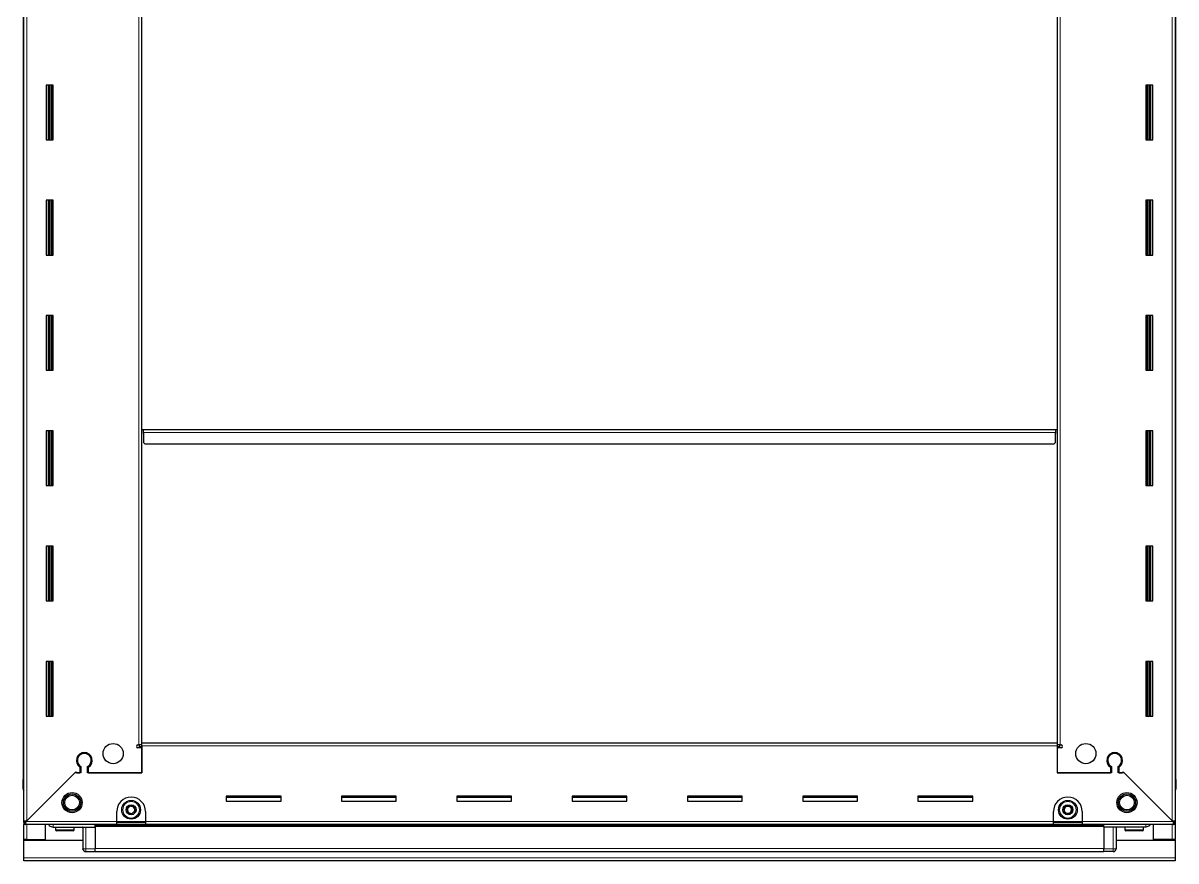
# Model space of a CAD drawing. Header units: millimetres. Extents: x 775 to 3883, y -286 to 2251.
# Drawn here: x 3007 to 3807, y 894 to 1476 of the extents above; entities that cross this region are included whole.
import ezdxf

# ---------------------------------------------------------------- set-up
doc = ezdxf.new("R2010")
doc.units = ezdxf.units.MM

msp = doc.modelspace()

# ---------------------------------------------------------------- linework, layer by layer
at = {"color": 7, "linetype": 'Continuous', "lineweight": 25}
for p, q in [((3007.96, 921.68), (3007.96, 2066.18)), ((3806.96, 2066.18), (3806.96, 921.68)), ((3007.61, 2036.93), (3007.61, 950.93)), ((3807.31, 950.93), (3807.31, 2036.93)), ((3089.96, 976.43), (3089.96, 2011.43)), ((3724.96, 2011.43), (3724.96, 976.43)), ((3028.46, 1432.93), (3023.46, 1432.93)), ((3023.46, 1432.93), (3023.46, 1394.93)), ((3025.61, 1394.93), (3025.61, 1432.93)), ((3027.41, 1394.93), (3027.41, 1432.93)), ((3027.44, 1394.93), (3027.44, 1432.93)), ((3028.46, 1394.93), (3028.46, 1432.93)), ((3786.46, 1432.93), (3786.46, 1394.93)), ((3791.46, 1432.93), (3786.46, 1432.93)), ((3787.49, 1432.93), (3787.49, 1394.93)), ((3787.52, 1432.93), (3787.52, 1394.93)), ((3789.31, 1432.93), (3789.31, 1394.93)), ((3791.46, 1394.93), (3791.46, 1432.93)), ((3023.46, 1394.93), (3028.46, 1394.93)), ((3786.46, 1394.93), (3791.46, 1394.93)), ((3028.46, 1352.93), (3023.46, 1352.93)), ((3023.46, 1352.93), (3023.46, 1314.93)), ((3025.61, 1314.93), (3025.61, 1352.93)), ((3027.41, 1314.93), (3027.41, 1352.93)), ((3027.44, 1314.93), (3027.44, 1352.93)), ((3028.46, 1314.93), (3028.46, 1352.93)), ((3786.46, 1352.93), (3786.46, 1314.93)), ((3791.46, 1352.93), (3786.46, 1352.93)), ((3787.49, 1352.93), (3787.49, 1314.93)), ((3787.52, 1352.93), (3787.52, 1314.93)), ((3789.31, 1352.93), (3789.31, 1314.93)), ((3791.46, 1314.93), (3791.46, 1352.93)), ((3023.46, 1314.93), (3028.46, 1314.93)), ((3786.46, 1314.93), (3791.46, 1314.93)), ((3028.46, 1272.93), (3023.46, 1272.93)), ((3023.46, 1272.93), (3023.46, 1234.93)), ((3025.61, 1234.93), (3025.61, 1272.93)), ((3027.41, 1234.93), (3027.41, 1272.93)), ((3027.44, 1234.93), (3027.44, 1272.93)), ((3028.46, 1234.93), (3028.46, 1272.93)), ((3786.46, 1272.93), (3786.46, 1234.93)), ((3791.46, 1272.93), (3786.46, 1272.93)), ((3787.49, 1272.93), (3787.49, 1234.93)), ((3787.52, 1272.93), (3787.52, 1234.93)), ((3789.31, 1272.93), (3789.31, 1234.93)), ((3791.46, 1234.93), (3791.46, 1272.93)), ((3023.46, 1234.93), (3028.46, 1234.93)), ((3786.46, 1234.93), (3791.46, 1234.93)), ((3028.46, 1192.93), (3023.46, 1192.93)), ((3023.46, 1192.93), (3023.46, 1154.93)), ((3025.61, 1154.93), (3025.61, 1192.93)), ((3027.41, 1154.93), (3027.41, 1192.93)), ((3027.44, 1154.93), (3027.44, 1192.93)), ((3028.46, 1154.93), (3028.46, 1192.93)), ((3089.96, 1193.93), (3090.71, 1193.93)), ((3090.71, 1193.93), (3090.71, 1191.08)), ((3090.96, 1191.83), (3090.96, 1193.93)), ((3090.96, 1193.93), (3723.96, 1193.93)), ((3723.96, 1193.93), (3723.96, 1191.83)), ((3724.21, 1191.08), (3724.21, 1193.93)), ((3724.21, 1193.93), (3724.96, 1193.93)), ((3786.46, 1192.93), (3786.46, 1154.93)), ((3791.46, 1192.93), (3786.46, 1192.93)), ((3787.49, 1192.93), (3787.49, 1154.93)), ((3787.52, 1192.93), (3787.52, 1154.93)), ((3789.31, 1192.93), (3789.31, 1154.93)), ((3791.46, 1154.93), (3791.46, 1192.93)), ((3090.71, 1191.08), (3090.96, 1191.08)), ((3090.96, 1191.83), (3090.96, 1184.93)), ((3090.96, 1184.93), (3091.96, 1183.93)), ((3722.96, 1183.93), (3723.96, 1184.93)), ((3723.96, 1184.93), (3723.96, 1191.83)), ((3723.96, 1191.08), (3724.21, 1191.08)), ((3091.96, 1183.93), (3722.96, 1183.93)), ((3023.46, 1154.93), (3028.46, 1154.93)), ((3786.46, 1154.93), (3791.46, 1154.93)), ((3028.46, 1112.93), (3023.46, 1112.93)), ((3023.46, 1112.93), (3023.46, 1074.93)), ((3025.61, 1074.93), (3025.61, 1112.93)), ((3027.41, 1074.93), (3027.41, 1112.93)), ((3027.44, 1074.93), (3027.44, 1112.93)), ((3028.46, 1074.93), (3028.46, 1112.93)), ((3786.46, 1112.93), (3786.46, 1074.93)), ((3791.46, 1112.93), (3786.46, 1112.93)), ((3787.49, 1112.93), (3787.49, 1074.93)), ((3787.52, 1112.93), (3787.52, 1074.93)), ((3789.31, 1112.93), (3789.31, 1074.93)), ((3791.46, 1074.93), (3791.46, 1112.93)), ((3023.46, 1074.93), (3028.46, 1074.93)), ((3786.46, 1074.93), (3791.46, 1074.93)), ((3028.46, 1032.93), (3023.46, 1032.93)), ((3023.46, 1032.93), (3023.46, 994.93)), ((3025.61, 994.93), (3025.61, 1032.93)), ((3027.41, 994.93), (3027.41, 1032.93)), ((3027.44, 994.93), (3027.44, 1032.93)), ((3028.46, 994.93), (3028.46, 1032.93)), ((3786.46, 1032.93), (3786.46, 994.93)), ((3791.46, 1032.93), (3786.46, 1032.93)), ((3787.49, 1032.93), (3787.49, 994.93)), ((3787.52, 1032.93), (3787.52, 994.93)), ((3789.31, 1032.93), (3789.31, 994.93)), ((3791.46, 994.93), (3791.46, 1032.93)), ((3023.46, 994.93), (3028.46, 994.93)), ((3786.46, 994.93), (3791.46, 994.93)), ((3089.96, 974.33), (3089.96, 976.43)), ((3089.96, 976.43), (3724.96, 976.43)), ((3724.96, 976.43), (3724.96, 974.33)), ((3047.96, 969.31), (3047.96, 968.55)), ((3087.11, 974.93), (3087.86, 974.93)), ((3089.96, 972.93), (3087.11, 972.93)), ((3089.96, 974.93), (3087.86, 974.93)), ((3087.96, 974.93), (3087.96, 973.93)), ((3087.96, 973.93), (3089.96, 973.93)), ((3089.96, 974.33), (3089.96, 955.68)), ((3089.96, 955.68), (3089.96, 972.93)), ((3727.06, 974.93), (3724.96, 974.93)), ((3724.96, 974.33), (3724.96, 955.68)), ((3724.96, 973.93), (3726.96, 973.93)), ((3724.96, 972.93), (3724.96, 955.68)), ((3727.81, 972.93), (3724.96, 972.93)), ((3726.96, 973.93), (3726.96, 974.93)), ((3727.06, 974.93), (3727.81, 974.93)), ((3766.96, 969.31), (3766.96, 968.55)), ((3043.46, 955.68), (3009.56, 921.78)), ((3010.06, 922.28), (3044.16, 956.38)), ((3047.66, 955.68), (3043.46, 955.68)), ((3044.16, 956.38), (3044.86, 955.68)), ((3044.86, 955.68), (3046.96, 955.68)), ((3046.96, 959.57), (3046.96, 955.68)), ((3047.66, 959.97), (3047.66, 955.68)), ((3052.26, 955.68), (3052.26, 959.97)), ((3089.96, 955.68), (3052.26, 955.68)), ((3052.96, 955.68), (3052.96, 959.57)), ((3052.96, 955.68), (3089.96, 955.68)), ((3762.66, 955.68), (3724.96, 955.68)), ((3724.96, 955.68), (3761.96, 955.68)), ((3761.96, 959.57), (3761.96, 955.68)), ((3762.66, 959.97), (3762.66, 955.68)), ((3767.26, 955.68), (3767.26, 959.97)), ((3771.46, 955.68), (3767.26, 955.68)), ((3767.96, 955.68), (3767.96, 959.57)), ((3767.96, 955.68), (3770.06, 955.68)), ((3770.06, 955.68), (3770.76, 956.38)), ((3770.76, 956.38), (3804.86, 922.28)), ((3805.36, 921.78), (3771.46, 955.68)), ((3007.46, 950.93), (3007.46, 950.93)), ((3007.46, 944.43), (3007.46, 950.93)), ((3007.46, 950.93), (3007.46, 950.93)), ((3007.46, 950.93), (3007.46, 944.43)), ((3007.96, 950.93), (3007.46, 950.93)), ((3806.96, 950.93), (3807.46, 950.93)), ((3807.46, 950.93), (3807.46, 950.93)), ((3807.46, 944.43), (3807.46, 950.93)), ((3807.46, 950.93), (3807.46, 944.43)), ((3007.96, 943.11), (3007.96, 943.11)), ((3186.46, 939.43), (3148.46, 939.43)), ((3148.46, 939.43), (3148.46, 935.93)), ((3148.46, 938.68), (3186.46, 938.68)), ((3186.46, 935.93), (3186.46, 939.43)), ((3266.46, 939.43), (3228.46, 939.43)), ((3228.46, 939.43), (3228.46, 935.93)), ((3228.46, 938.68), (3266.46, 938.68)), ((3266.46, 935.93), (3266.46, 939.43)), ((3346.46, 939.43), (3308.46, 939.43)), ((3308.46, 939.43), (3308.46, 935.93)), ((3308.46, 938.68), (3346.46, 938.68)), ((3346.46, 935.93), (3346.46, 939.43)), ((3426.46, 939.43), (3388.46, 939.43)), ((3388.46, 939.43), (3388.46, 935.93)), ((3388.46, 938.68), (3426.46, 938.68)), ((3426.46, 935.93), (3426.46, 939.43)), ((3506.46, 939.43), (3468.46, 939.43)), ((3468.46, 939.43), (3468.46, 935.93)), ((3468.46, 938.68), (3506.46, 938.68)), ((3506.46, 935.93), (3506.46, 939.43)), ((3586.46, 939.43), (3548.46, 939.43)), ((3548.46, 939.43), (3548.46, 935.93)), ((3548.46, 938.68), (3586.46, 938.68)), ((3586.46, 935.93), (3586.46, 939.43)), ((3666.46, 939.43), (3628.46, 939.43)), ((3628.46, 939.43), (3628.46, 935.93)), ((3628.46, 938.68), (3666.46, 938.68)), ((3666.46, 935.93), (3666.46, 939.43)), ((3072.46, 921.78), (3072.46, 928.68)), ((3092.46, 928.68), (3092.46, 921.78)), ((3148.46, 935.93), (3186.46, 935.93)), ((3228.46, 935.93), (3266.46, 935.93)), ((3308.46, 935.93), (3346.46, 935.93)), ((3388.46, 935.93), (3426.46, 935.93)), ((3468.46, 935.93), (3506.46, 935.93)), ((3548.46, 935.93), (3586.46, 935.93)), ((3628.46, 935.93), (3666.46, 935.93)), ((3722.46, 921.78), (3722.46, 928.68)), ((3742.46, 928.68), (3742.46, 921.78)), ((3007.96, 921.18), (3007.96, 921.68)), ((3009.46, 921.68), (3007.96, 921.68)), ((3007.96, 921.18), (3007.96, 919.68)), ((3008.96, 921.18), (3007.96, 921.18)), ((3008.96, 921.18), (3008.96, 919.68)), ((3072.46, 919.68), (3072.46, 921.78)), ((3092.46, 921.18), (3072.46, 921.18)), ((3092.46, 921.78), (3092.46, 919.68)), ((3722.46, 919.68), (3722.46, 921.78)), ((3742.46, 921.18), (3722.46, 921.18)), ((3742.46, 921.78), (3742.46, 919.68)), ((3805.46, 921.68), (3806.96, 921.68)), ((3805.96, 921.18), (3805.96, 919.68)), ((3806.96, 921.18), (3805.96, 921.18)), ((3806.96, 921.68), (3806.96, 921.18)), ((3806.96, 921.18), (3806.96, 919.68)), ((3007.96, 909.43), (3007.96, 919.68)), ((3008.96, 919.68), (3007.96, 919.68)), ((3072.46, 919.68), (3008.96, 919.68)), ((3022.96, 909.43), (3022.96, 919.68)), ((3028.46, 917.93), (3057.46, 917.93)), ((3029.96, 917.93), (3029.96, 916.03)), ((3034.54, 915.23), (3030.76, 915.23)), ((3042.16, 915.23), (3034.54, 915.23)), ((3042.96, 916.03), (3042.96, 917.93)), ((3048.96, 917.93), (3048.96, 902.93)), ((3757.46, 919.08), (3057.46, 919.08)), ((3057.46, 917.93), (3057.46, 918.43)), ((3057.46, 917.93), (3057.46, 902.93)), ((3092.46, 919.68), (3072.46, 919.68)), ((3722.46, 919.68), (3092.46, 919.68)), ((3742.46, 919.68), (3722.46, 919.68)), ((3805.96, 919.68), (3742.46, 919.68)), ((3757.46, 917.93), (3757.46, 918.43)), ((3786.46, 917.93), (3757.46, 917.93)), ((3757.46, 917.93), (3757.46, 902.93)), ((3765.96, 917.93), (3765.96, 902.93)), ((3771.96, 917.93), (3771.96, 916.03)), ((3779.76, 915.23), (3772.76, 915.23)), ((3784.16, 915.23), (3779.76, 915.23)), ((3784.96, 916.03), (3784.96, 917.93)), ((3791.96, 909.43), (3791.96, 919.68)), ((3806.96, 919.68), (3805.96, 919.68)), ((3806.96, 919.68), (3806.96, 909.43)), ((3010.06, 909.43), (3007.96, 909.43)), ((3007.96, 908.93), (3007.96, 909.43)), ((3007.96, 908.93), (3048.96, 908.93)), ((3007.96, 896.53), (3007.96, 908.93)), ((3009.46, 908.93), (3009.46, 909.43)), ((3010.06, 909.43), (3022.96, 909.43)), ((3765.96, 908.93), (3806.96, 908.93)), ((3804.86, 909.43), (3791.96, 909.43)), ((3806.96, 909.43), (3804.86, 909.43)), ((3805.46, 908.93), (3805.46, 909.43)), ((3806.96, 908.93), (3806.96, 909.43)), ((3806.96, 908.93), (3806.96, 896.53)), ((3007.96, 894.43), (3007.96, 896.53)), ((3048.96, 902.93), (3048.96, 902.93)), ((3050.96, 900.93), (3057.46, 900.93)), ((3050.96, 900.93), (3057.46, 900.93)), ((3057.46, 900.93), (3057.46, 902.93)), ((3057.46, 901.08), (3757.46, 901.08)), ((3057.46, 900.93), (3057.46, 900.93)), ((3757.46, 900.93), (3757.46, 902.93)), ((3757.46, 900.93), (3757.46, 900.93)), ((3763.96, 900.93), (3757.46, 900.93)), ((3757.46, 900.93), (3757.46, 900.93)), ((3763.96, 900.93), (3757.46, 900.93)), ((3765.29, 901.43), (3765.29, 901.43)), ((3806.96, 896.53), (3806.96, 894.43)), ((3806.96, 894.43), (3007.96, 894.43))]:
    msp.add_line(p, q, dxfattribs=at)
at = {"color": 8, "linetype": 'Continuous', "lineweight": 18}
for p, q in [((3010.06, 2065.58), (3010.06, 922.28)), ((3804.86, 922.28), (3804.86, 2065.58)), ((3087.86, 974.93), (3087.86, 2012.93)), ((3727.06, 2012.93), (3727.06, 974.93)), ((3024.96, 1432.93), (3024.96, 1394.93)), ((3026.2, 1432.93), (3026.2, 1394.93)), ((3788.73, 1394.93), (3788.73, 1432.93)), ((3789.96, 1394.93), (3789.96, 1432.93)), ((3024.96, 1352.93), (3024.96, 1314.93)), ((3026.2, 1352.93), (3026.2, 1314.93)), ((3788.73, 1314.93), (3788.73, 1352.93)), ((3789.96, 1314.93), (3789.96, 1352.93)), ((3024.96, 1272.93), (3024.96, 1234.93)), ((3026.2, 1272.93), (3026.2, 1234.93)), ((3788.73, 1234.93), (3788.73, 1272.93)), ((3789.96, 1234.93), (3789.96, 1272.93)), ((3024.96, 1192.93), (3024.96, 1154.93)), ((3026.2, 1192.93), (3026.2, 1154.93)), ((3788.73, 1154.93), (3788.73, 1192.93)), ((3789.96, 1154.93), (3789.96, 1192.93)), ((3090.96, 1191.83), (3723.96, 1191.83)), ((3024.96, 1112.93), (3024.96, 1074.93)), ((3026.2, 1112.93), (3026.2, 1074.93)), ((3788.73, 1074.93), (3788.73, 1112.93)), ((3789.96, 1074.93), (3789.96, 1112.93)), ((3024.96, 1032.93), (3024.96, 994.93)), ((3026.2, 1032.93), (3026.2, 994.93)), ((3788.73, 994.93), (3788.73, 1032.93)), ((3789.96, 994.93), (3789.96, 1032.93)), ((3724.96, 974.33), (3089.96, 974.33)), ((3007.96, 944.43), (3007.46, 944.43)), ((3806.96, 944.43), (3807.46, 944.43)), ((3009.56, 921.78), (3072.46, 921.78)), ((3092.46, 921.78), (3072.46, 921.78)), ((3092.46, 921.78), (3722.46, 921.78)), ((3742.46, 921.78), (3722.46, 921.78)), ((3742.46, 921.78), (3805.36, 921.78)), ((3010.06, 909.43), (3010.06, 919.68)), ((3034.27, 916.03), (3029.96, 916.03)), ((3042.96, 916.03), (3034.27, 916.03)), ((3050.96, 902.93), (3050.96, 917.93)), ((3057.46, 919.67), (3757.46, 919.67)), ((3057.46, 918.43), (3757.46, 918.43)), ((3763.96, 902.93), (3763.96, 917.93)), ((3779.94, 916.03), (3771.96, 916.03)), ((3784.96, 916.03), (3779.94, 916.03)), ((3804.86, 919.68), (3804.86, 909.43)), ((3010.06, 908.93), (3010.06, 909.43)), ((3804.86, 909.43), (3804.86, 908.93)), ((3806.96, 896.53), (3007.96, 896.53)), ((3048.96, 902.93), (3050.96, 902.93)), ((3057.46, 902.93), (3050.96, 902.93)), ((3050.96, 900.93), (3050.96, 902.93)), ((3057.46, 903.08), (3757.46, 903.08)), ((3757.46, 902.93), (3763.96, 902.93)), ((3765.96, 902.93), (3763.96, 902.93)), ((3763.96, 900.93), (3763.96, 902.93))]:
    msp.add_line(p, q, dxfattribs=at)
at = {"color": 7, "linetype": 'Continuous', "lineweight": 25, "flags": 128}
msp.add_lwpolyline([(3049.11, 902.18), (3049, 902.54), (3048.96, 902.93)], dxfattribs=at)
at = {"color": 7, "linetype": 'Continuous', "lineweight": 25}
for centre, radius in [((3069.96, 968.93), 7), ((3744.96, 968.93), 7), ((3041.46, 934.93), 7), ((3041.46, 934.93), 6.03), ((3041.46, 934.93), 5.1), ((3082.46, 929.93), 6.5), ((3732.46, 929.93), 6.5), ((3773.46, 934.93), 7), ((3773.46, 934.93), 6.02), ((3773.46, 934.93), 5.1), ((3082.46, 929.93), 3.46), ((3732.46, 929.93), 3.46)]:
    msp.add_circle(centre, radius, dxfattribs=at)
at = {"color": 8, "linetype": 'Continuous', "lineweight": 18}
for centre in [(3082.46, 929.93), (3732.46, 929.93)]:
    msp.add_circle(centre, 5.7, dxfattribs=at)
at = {"color": 7, "linetype": 'Continuous', "lineweight": 25}
for centre, radius, start, end in [((3049.96, 964.18), 5.5, 303.05573, 236.94427), ((3049.96, 964.18), 4.8, 298.63099, 241.36901), ((3087.11, 973.93), 1, 90, 270), ((3727.81, 973.93), 1, 270, 90), ((3764.96, 964.18), 5.5, 303.05573, 236.94427), ((3764.96, 964.18), 4.8, 298.63099, 241.36901), ((3009.46, 944.43), 2, 180, 199.56674), ((3009.46, 944.43), 2, 180, 221.39416), ((3805.46, 944.43), 2, 318.59038, 0), ((3009.46, 944.43), 2, 213.78451, 221.40962), ((3082.46, 928.68), 10, 90, 180), ((3082.46, 928.68), 10, 0, 90), ((3732.46, 928.68), 10, 90, 180), ((3732.46, 928.68), 10, 0, 90), ((3082.46, 929.93), 2.5, 127.47401, 187.47401), ((3082.46, 929.93), 2.5, 187.47401, 247.47401), ((3082.46, 929.93), 2.5, 67.47401, 127.47401), ((3082.46, 929.93), 2.5, 7.47401, 67.47401), ((3082.46, 929.93), 2.5, 307.47401, 7.47401), ((3732.46, 929.93), 2.5, 147.04236, 207.04236), ((3732.46, 929.93), 2.5, 207.04236, 267.04236), ((3732.46, 929.93), 2.5, 87.04236, 147.04236), ((3732.46, 929.93), 2.5, 267.04236, 327.04236), ((3732.46, 929.93), 2.5, 27.04236, 87.04236), ((3732.46, 929.93), 2.5, 327.04236, 27.04236), ((3082.46, 929.93), 2.5, 247.47401, 307.47401), ((3030.76, 916.03), 0.8, 180, 270), ((3042.16, 916.03), 0.8, 270, 360), ((3048.76, 917.73), 0.2, 0, 90), ((3766.16, 917.73), 0.2, 90, 180), ((3772.76, 916.03), 0.8, 180, 270), ((3784.16, 916.03), 0.8, 270, 360), ((3050.96, 902.93), 2, 180, 270), ((3763.96, 902.93), 2, 270, 0)]:
    msp.add_arc(centre, radius, start, end, dxfattribs=at)
for points, knots in [([(3079.8, 931.04), (3079.9, 931.12), (3080.37, 931.48), (3081.16, 932.09), (3081.81, 932.59), (3082.09, 932.8)], [0, 0, 0, 0, 0.133125, 0.637099, 1, 1, 1, 1]), ([(3080.17, 928.18), (3080.11, 928.69), (3079.98, 929.65), (3079.86, 930.6), (3079.8, 931.04)], [0, 0, 0, 0, 0.534686, 1, 1, 1, 1]), ([(3082.84, 927.07), (3082.36, 927.27), (3081.47, 927.64), (3080.59, 928.01), (3080.17, 928.18)], [0, 0, 0, 0, 0.534686, 1, 1, 1, 1]), ([(3082.09, 932.8), (3082.56, 932.6), (3083.46, 932.23), (3084.34, 931.86), (3084.75, 931.69)], [0, 0, 0, 0, 0.5346859, 1, 1, 1, 1]), ([(3085.13, 928.83), (3084.86, 928.62), (3084.2, 928.12), (3083.41, 927.51), (3082.94, 927.15), (3082.84, 927.07)], [0, 0, 0, 0, 0.3629006, 0.8668753, 1, 1, 1, 1]), ([(3084.75, 931.69), (3084.82, 931.18), (3084.95, 930.22), (3085.07, 929.27), (3085.13, 928.83)], [0, 0, 0, 0, 0.534686, 1, 1, 1, 1]), ([(3729.58, 930.08), (3729.86, 930.52), (3730.39, 931.33), (3730.91, 932.13), (3731.15, 932.51)], [0, 0, 0, 0, 0.534686, 1, 1, 1, 1]), ([(3730.89, 927.51), (3730.66, 927.97), (3730.22, 928.83), (3729.78, 929.69), (3729.58, 930.08)], [0, 0, 0, 0, 0.534686, 1, 1, 1, 1]), ([(3731.15, 932.51), (3731.28, 932.5), (3731.87, 932.47), (3732.87, 932.42), (3733.69, 932.37), (3734.03, 932.36)], [0, 0, 0, 0, 0.133125, 0.637099, 1, 1, 1, 1]), ([(3735.35, 929.79), (3735.07, 929.35), (3734.54, 928.54), (3734.02, 927.74), (3733.78, 927.36)], [0, 0, 0, 0, 0.534686, 1, 1, 1, 1]), ([(3734.03, 932.36), (3734.27, 931.9), (3734.71, 931.04), (3735.14, 930.18), (3735.35, 929.79)], [0, 0, 0, 0, 0.534686, 1, 1, 1, 1]), ([(3010.06, 922.28), (3009.81, 922.24), (3009.32, 922.15), (3008.68, 922.01), (3008.21, 921.88), (3007.99, 921.77), (3007.97, 921.71), (3007.96, 921.68)], [0, 0, 0, 0, 0.230255, 0.448522, 0.666786, 0.88505, 1, 1, 1, 1]), ([(3008.96, 919.68), (3009.01, 919.71), (3009.1, 919.76), (3009.23, 920.16), (3009.36, 920.71), (3009.47, 921.29), (3009.54, 921.66), (3009.56, 921.78)], [0, 0, 0, 0, 0.2302553, 0.4485219, 0.6667858, 0.8850496, 1, 1, 1, 1]), ([(3733.78, 927.36), (3733.43, 927.38), (3732.61, 927.42), (3731.62, 927.47), (3731.02, 927.51), (3730.89, 927.51)], [0, 0, 0, 0, 0.362901, 0.866875, 1, 1, 1, 1]), ([(3806.96, 921.68), (3806.94, 921.73), (3806.88, 921.82), (3806.49, 921.95), (3805.93, 922.08), (3805.35, 922.19), (3804.99, 922.26), (3804.86, 922.28)], [0, 0, 0, 0, 0.230255, 0.448522, 0.666786, 0.88505, 1, 1, 1, 1]), ([(3805.36, 921.78), (3805.41, 921.53), (3805.5, 921.04), (3805.63, 920.4), (3805.76, 919.93), (3805.87, 919.71), (3805.94, 919.69), (3805.96, 919.68)], [0, 0, 0, 0, 0.2302553, 0.4485219, 0.6667858, 0.8850496, 1, 1, 1, 1]), ([(3025.25, 919.68), (3025.37, 919.48), (3025.76, 918.83), (3026.91, 918.13), (3027.95, 918), (3028.46, 917.93)], [0, 0, 0, 0, 0.18225, 0.591125, 1, 1, 1, 1]), ([(3057.46, 917.93), (3057.46, 917.97), (3057.46, 918.05), (3057.46, 918.66), (3057.46, 919.24), (3057.46, 919.64), (3057.46, 919.67)], [0, 0, 0, 0, 0.324279, 0.648558, 0.972836, 1, 1, 1, 1]), ([(3757.46, 917.93), (3757.46, 917.97), (3757.46, 918.05), (3757.46, 918.66), (3757.46, 919.24), (3757.46, 919.64), (3757.46, 919.67)], [0, 0, 0, 0, 0.324279, 0.648558, 0.972836, 1, 1, 1, 1]), ([(3789.68, 919.68), (3789.56, 919.48), (3789.17, 918.83), (3788.02, 918.13), (3786.98, 918), (3786.46, 917.93)], [0, 0, 0, 0, 0.1822499, 0.5911249, 1, 1, 1, 1])]:
    msp.add_open_spline(points, degree=3, knots=knots, dxfattribs=at)
for points in [[(3008.96, 921.18), (3009.01, 921.19), (3009.11, 921.21), (3009.26, 921.35), (3009.41, 921.55), (3009.51, 921.71), (3009.56, 921.78)], [(3010.06, 922.28), (3009.98, 922.23), (3009.83, 922.13), (3009.63, 921.98), (3009.49, 921.83), (3009.47, 921.73), (3009.46, 921.68)], [(3805.46, 921.68), (3805.45, 921.73), (3805.44, 921.83), (3805.3, 921.98), (3805.1, 922.13), (3804.94, 922.23), (3804.86, 922.28)], [(3805.36, 921.78), (3805.41, 921.71), (3805.51, 921.55), (3805.66, 921.35), (3805.81, 921.21), (3805.91, 921.19), (3805.96, 921.18)]]:
    msp.add_open_spline(points, degree=3, dxfattribs=at)
at = {"color": 8, "linetype": 'Continuous', "lineweight": 18}
for points in [[(3028.46, 917.93), (3028.46, 917.98), (3028.46, 918.05), (3028.46, 918.49), (3028.46, 918.94), (3028.46, 919.36), (3028.46, 919.63), (3028.46, 919.68)], [(3786.46, 917.93), (3786.46, 917.98), (3786.46, 918.05), (3786.46, 918.49), (3786.46, 918.94), (3786.46, 919.36), (3786.46, 919.63), (3786.46, 919.68)]]:
    msp.add_open_spline(points, degree=3, knots=[0, 0, 0, 0, 0.359753, 0.553414, 0.751185, 0.948956, 1, 1, 1, 1], dxfattribs=at)

doc.saveas('drawing.dxf')
